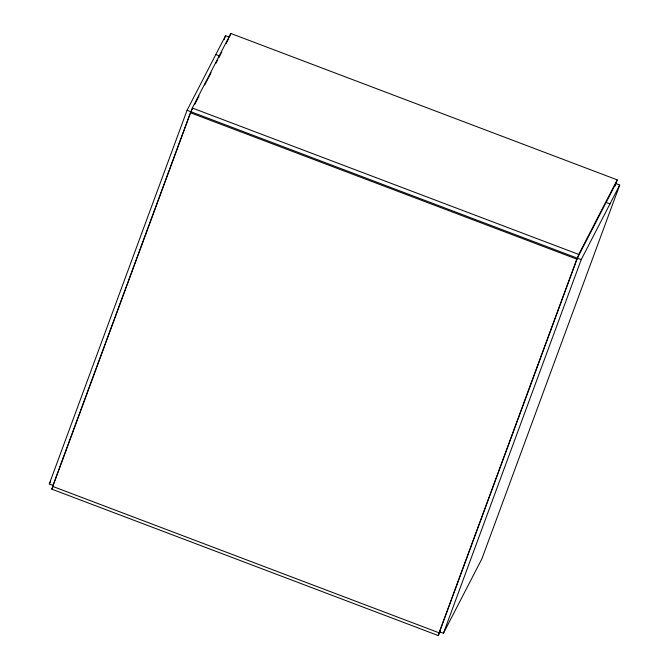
<?xml version="1.0" encoding="UTF-8"?>
<svg xmlns="http://www.w3.org/2000/svg" width="669" height="669" viewBox="0 0 669 669"><rect width="100%" height="100%" fill="white"/><g stroke="black" fill="none" stroke-linecap="round" stroke-linejoin="round"><path stroke-width="1" d="M439.073 632.807L576.837 259.154L615.84 183.599L619.703 185.062L481.939 558.715L443.447 633.275L439.583 631.812L439.073 632.807L52.65 486.396L53.16 485.401L49.297 483.938L187.061 110.285L225.553 35.725L229.417 37.188L230.788 33.45L617.211 179.861L614.752 186.542M52.65 486.396L190.414 112.743L192.371 108.963M440.11 631.871L438.212 635.55L51.789 489.139L192.304 108.01L230.788 33.45M224.107 39.647L225.553 35.725M438.212 635.55L578.727 254.429L617.211 179.861M443.447 633.275L581.219 259.631L619.703 185.062M194.729 104.381L199.002 96.102M204.706 85.055L207.708 79.243M208.034 78.608L211.061 72.737M215.861 63.455L217.776 59.733M218.73 57.877L221.815 51.914M226.172 43.468L228.489 38.978M49.297 483.938L50.727 481.17M51.789 489.139L53.211 486.371M215.828 54.557L219.691 56.02M606.114 202.431L609.977 203.903M192.304 108.01L578.727 254.429M187.061 110.285L581.219 259.631M190.414 112.743L576.837 259.154"/></g></svg>
